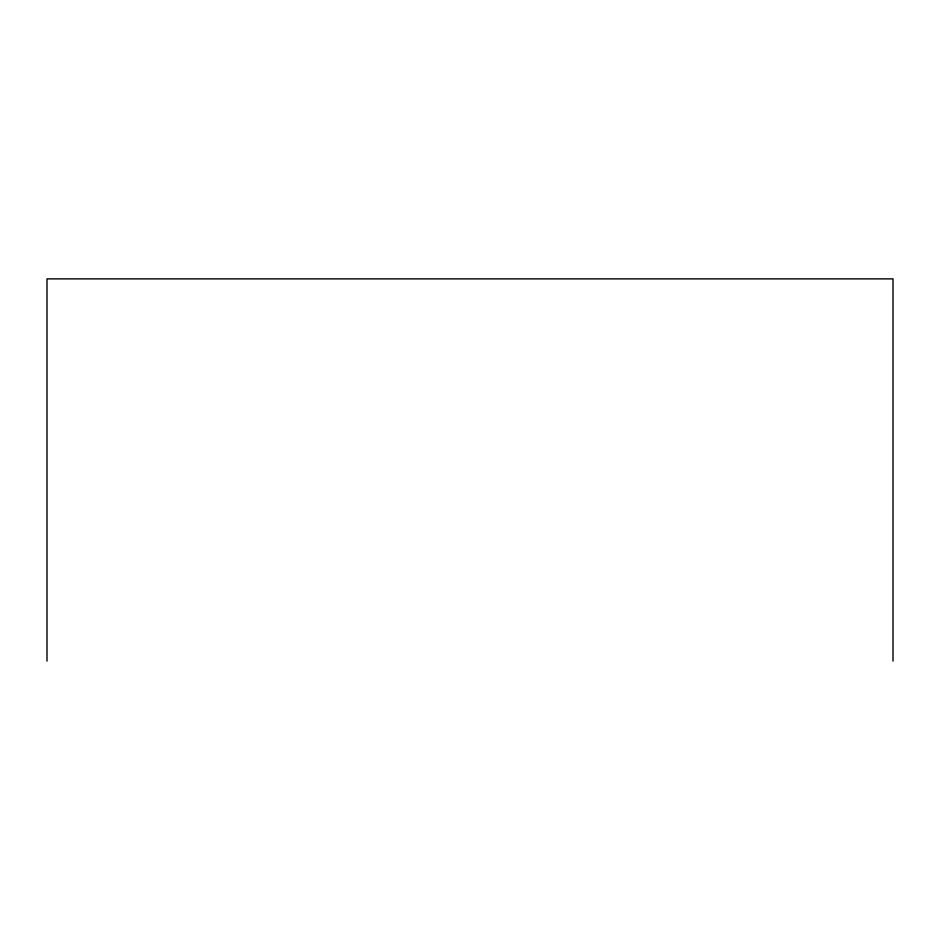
<?xml version="1.0" encoding="UTF-8"?>
<svg xmlns="http://www.w3.org/2000/svg" width="940" height="940" viewBox="0 0 940 940"><rect width="100%" height="100%" fill="white"/><g stroke="black" fill="none" stroke-linecap="round" stroke-linejoin="round"><path stroke-width="1.41" d="M893 661.125L893 278.875L47 278.875L47 661.125"/></g></svg>
